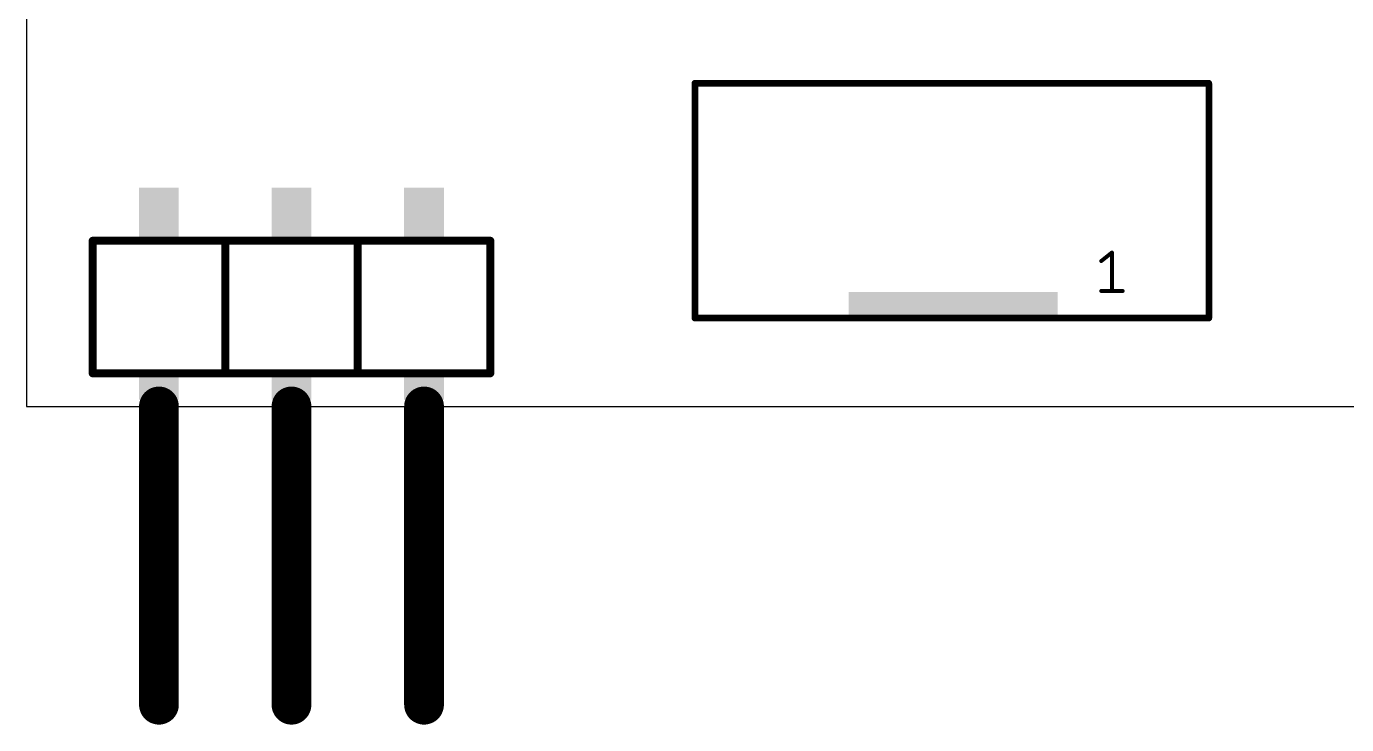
# Model space of a CAD drawing. Extents: x 0 to 61.9, y -6.1 to 59.4.
# Drawn here: x 0 to 25.3, y -6.1 to 7.28 of the extents above; entities that cross this region are included whole.
import ezdxf

# ---------------------------------------------------------------- set-up
doc = ezdxf.new("R2010")
doc.units = 0
doc.layers.add('20', color=31, linetype='CONTINUOUS')
doc.layers.add('21', color=253, linetype='CONTINUOUS')

# ---------------------------------------------------------------- blocks, each defined once
blk = doc.blocks.new('RECT')
blk.add_solid([(-0.5, -0.5), (0.5, -0.5), (-0.5, 0.5), (0.5, 0.5)])

msp = doc.modelspace()

# ---------------------------------------------------------------- linework, layer by layer
at = {"layer": '20'}
for p, q in [((0, 54.6), (0, 0)), ((0, 0), (61.9, 0))]:
    msp.add_line(p, q, dxfattribs=at)
at = {"layer": '21'}
for points, const_width in [([(12.8418, 6.1925, 1), (12.7782, 6.1925)], 0.0635), ([(12.81, 6.2242, 1), (12.81, 6.1608)], 0.0635), ([(22.6917, 6.1925, 1), (22.6283, 6.1925)], 0.0635), ([(22.66, 6.1608, 1), (22.66, 6.2242)], 0.0635), ([(1.27, 3.2131, 1), (1.27, 3.1369)], 0.0762), ([(1.3081, 3.175, 1), (1.2319, 3.175)], 0.0762), ([(3.81, 3.2131, 1), (3.81, 3.1369)], 0.0762), ([(3.8481, 3.175, 1), (3.7719, 3.175)], 0.0762), ([(3.81, 3.1369, 1), (3.81, 3.2131)], 0.0762), ([(6.35, 3.2131, 1), (6.35, 3.1369)], 0.0762), ([(6.3881, 3.175, 1), (6.3119, 3.175)], 0.0762), ([(6.35, 3.1369, 1), (6.35, 3.2131)], 0.0762), ([(8.9281, 3.175, 1), (8.8519, 3.175)], 0.0762), ([(8.89, 3.1369, 1), (8.89, 3.2131)], 0.0762), ([(20.5862, 2.8009, 1), (20.61, 2.7711)], 0.0381), ([(20.8218, 2.9497, 1), (20.7837, 2.9497)], 0.0381), ([(20.8146, 2.9348, 1), (20.7908, 2.9646)], 0.0381), ([(20.5981, 2.2322, 1), (20.5981, 2.1941)], 0.0381), ([(20.7837, 2.2131, 1), (20.8218, 2.2131)], 0.0381), ([(21.0073, 2.1941, 1), (21.0073, 2.2322)], 0.0381), ([(12.7782, 1.6925, 1), (12.8418, 1.6925)], 0.0635), ([(12.81, 1.7243, 1), (12.81, 1.6608)], 0.0635), ([(22.6283, 1.6925, 1), (22.6917, 1.6925)], 0.0635), ([(22.66, 1.6608, 1), (22.66, 1.7243)], 0.0635), ([(1.27, 0.6731, 1), (1.27, 0.5969)], 0.0762), ([(1.2319, 0.635, 1), (1.3081, 0.635)], 0.0762), ([(3.81, 0.6731, 1), (3.81, 0.5969)], 0.0762), ([(3.7719, 0.635, 1), (3.8481, 0.635)], 0.0762), ([(3.81, 0.5969, 1), (3.81, 0.6731)], 0.0762), ([(6.35, 0.6731, 1), (6.35, 0.5969)], 0.0762), ([(6.3119, 0.635, 1), (6.3881, 0.635)], 0.0762), ([(6.35, 0.5969, 1), (6.35, 0.6731)], 0.0762), ([(8.8519, 0.635, 1), (8.9281, 0.635)], 0.0762), ([(8.89, 0.5969, 1), (8.89, 0.6731)], 0.0762), ([(2.7305, 0, 1), (2.3495, 0)], 0.381), ([(5.2705, 0, 1), (4.8895, 0)], 0.381), ([(7.8105, 0, 1), (7.4295, 0)], 0.381), ([(2.3495, -5.715, 1), (2.7305, -5.715)], 0.381), ([(4.8895, -5.715, 1), (5.2705, -5.715)], 0.381), ([(7.4295, -5.715, 1), (7.8105, -5.715)], 0.381)]:
    msp.add_lwpolyline(points, format="xyb", dxfattribs=dict(at, const_width=const_width))
for points, const_width in [([(12.81, 6.1925), (22.66, 6.1925)], 0.127), ([(12.81, 1.6925), (12.81, 6.1925)], 0.127), ([(22.66, 6.1925), (22.66, 1.6925)], 0.127), ([(3.81, 3.175), (1.27, 3.175)], 0.1524), ([(1.27, 3.175), (1.27, 0.635)], 0.1524), ([(6.35, 3.175), (3.81, 3.175)], 0.1524), ([(3.81, 3.175), (3.81, 0.635)], 0.1524), ([(8.89, 3.175), (6.35, 3.175)], 0.1524), ([(6.35, 3.175), (6.35, 0.635)], 0.1524), ([(8.89, 0.635), (8.89, 3.175)], 0.1524), ([(20.5981, 2.786), (20.8027, 2.9497)], 0.0762), ([(20.8027, 2.9497), (20.8027, 2.2131)], 0.0762), ([(20.5981, 2.2131), (21.0073, 2.2131)], 0.0762), ([(22.66, 1.6925), (12.81, 1.6925)], 0.127), ([(1.27, 0.635), (3.81, 0.635)], 0.1524), ([(3.81, 0.635), (6.35, 0.635)], 0.1524), ([(6.35, 0.635), (8.89, 0.635)], 0.1524), ([(2.54, -5.715), (2.54, 0)], 0.762), ([(5.08, -5.715), (5.08, 0)], 0.762), ([(7.62, -5.715), (7.62, 0)], 0.762)]:
    msp.add_lwpolyline(points, dxfattribs=dict(at, const_width=const_width))

# ---------------------------------------------------------------- block references
at = {"layer": '21', "xscale": 0.762, "rotation": 180}
for p, yscale in [((2.54, 3.683), 1.016), ((5.08, 3.683), 1.016), ((7.62, 3.683), 1.016), ((2.54, 0.381), 0.508), ((5.08, 0.381), 0.508), ((7.62, 0.381), 0.508)]:
    msp.add_blockref('RECT', p, dxfattribs=dict(at, yscale=yscale))
at = {"layer": '21', "xscale": 4, "yscale": 0.5}
msp.add_blockref('RECT', (17.76, 1.9425), dxfattribs=at)

doc.saveas('drawing.dxf')
